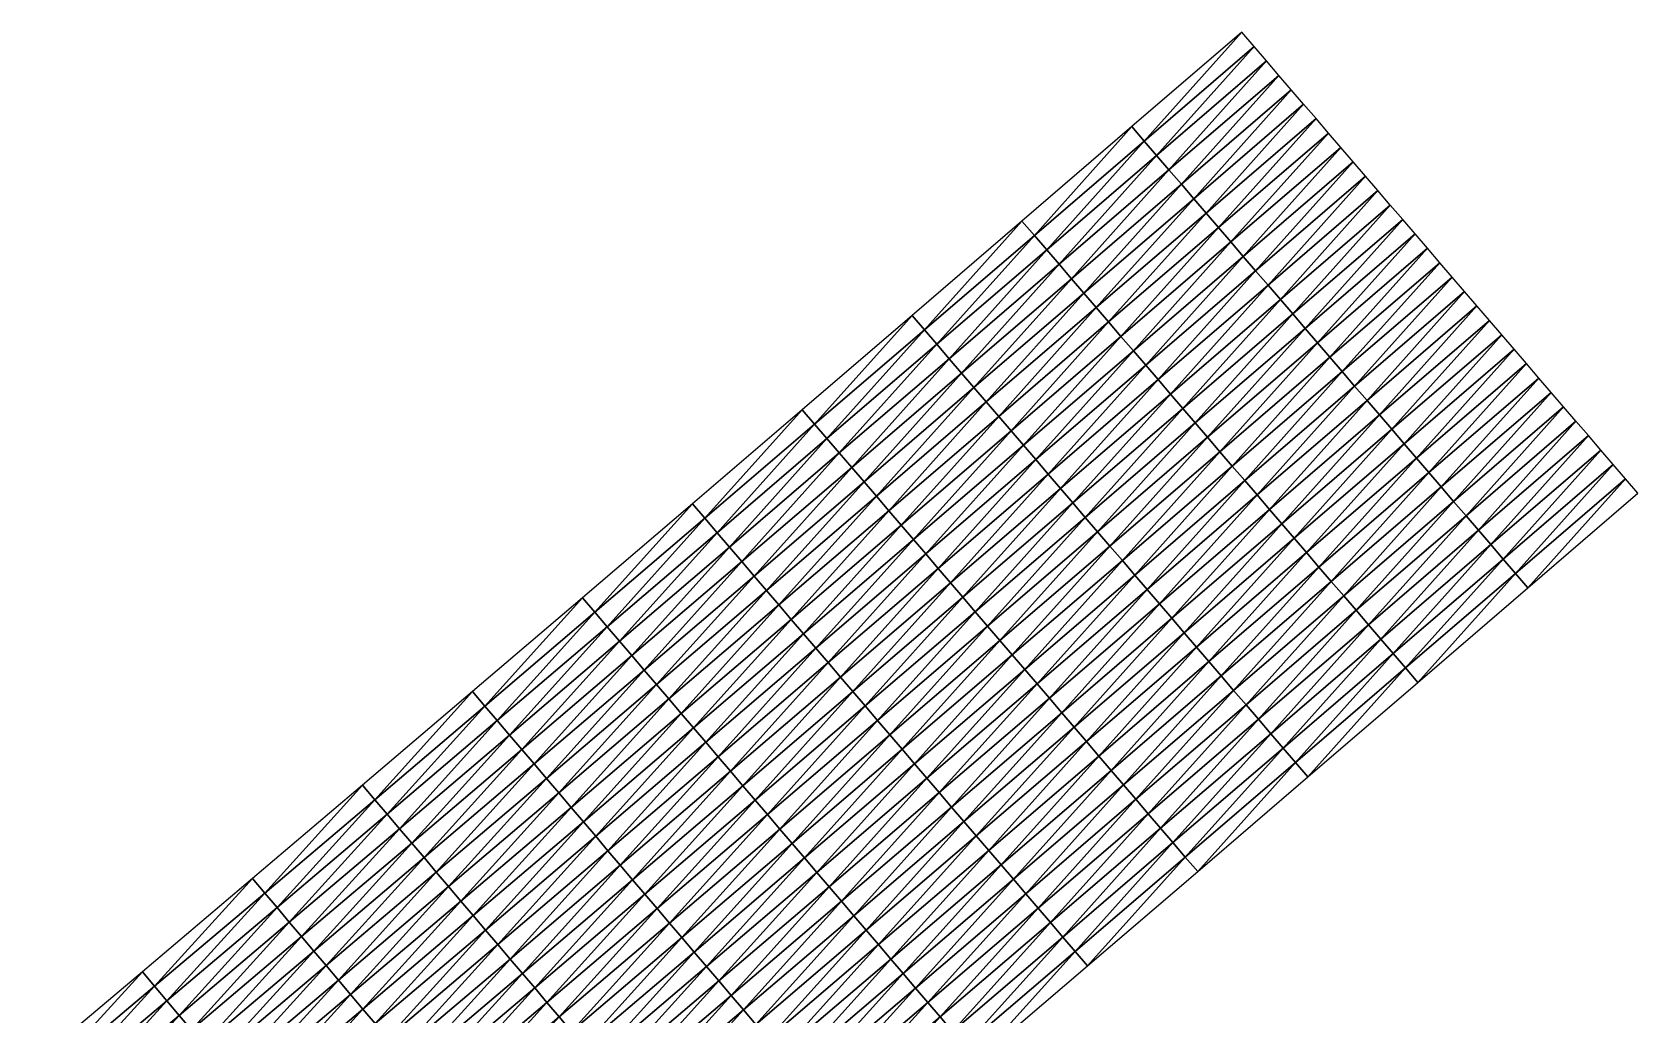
# Model space of a CAD drawing. Header units: metres. Extents: x 479979 to 482619, y 6959976 to 6961524.
# Drawn here: x 482449.8 to 482618.9, y 6961420.8 to 6961524.3 of the extents above; entities that cross this region are included whole.
import ezdxf

# ---------------------------------------------------------------- set-up
doc = ezdxf.new("R2010")
doc.units = ezdxf.units.M

msp = doc.modelspace()

# ---------------------------------------------------------------- meshes
at = {"layer": 'WORKING_PLATFORM_TOP'}
mesh = msp.add_polyface(dxfattribs=at)
corners = [(482560.735, 6961473.201, 10.013), (482572.315, 6961483.141, 10.023), (482571.012, 6961484.658, 9.983), (482559.433, 6961474.719, 9.973), (482569.709, 6961486.175, 9.943), (482558.131, 6961476.237, 9.933), (482568.406, 6961487.693, 9.903), (482556.828, 6961477.754, 9.893), (482567.103, 6961489.21, 9.863), (482555.526, 6961479.272, 9.853), (482565.8, 6961490.727, 9.823), (482554.224, 6961480.79, 9.813), (482564.497, 6961492.244, 9.639), (482576.224, 6961478.589, 10.063), (482586.499, 6961490.052, 10.089), (482574.921, 6961480.106, 10.076), (482585.196, 6961491.569, 10.073), (482573.618, 6961481.623, 10.063), (482583.893, 6961493.086, 10.033), (482582.589, 6961494.603, 9.993), (482581.286, 6961496.12, 9.953), (482579.982, 6961497.637, 9.913), (482578.679, 6961499.154, 9.873), (482577.376, 6961500.67, 9.833), (482576.072, 6961502.187, 9.652), (482574.769, 6961503.704, 9.659), (482563.194, 6961493.762, 9.646), (482573.465, 6961505.221, 9.667), (482561.891, 6961495.279, 9.654), (482572.162, 6961506.738, 9.675), (482560.588, 6961496.796, 9.662), (482570.859, 6961508.255, 9.683), (482559.285, 6961498.314, 9.67), (482569.555, 6961509.772, 9.691), (482557.982, 6961499.831, 9.678), (482568.252, 6961511.289, 9.699), (482556.679, 6961501.348, 9.685), (482566.948, 6961512.806, 9.706), (482555.376, 6961502.866, 9.693), (482565.645, 6961514.323, 9.714), (482586.344, 6961513.652, 9.67), (482585.041, 6961515.168, 9.678), (482583.737, 6961516.685, 9.686), (482582.434, 6961518.202, 9.694), (482581.13, 6961519.719, 9.702), (482579.827, 6961521.236, 9.709), (482578.523, 6961522.753, 9.717), (482577.22, 6961524.269, 9.725)]
mesh.append_faces([[corners[k] for k in face] for face in [(0, 1, 2), (3, 2, 4), (3, 4, 5), (5, 4, 6), (5, 6, 7), (7, 6, 8), (9, 8, 10), (11, 10, 12), (13, 14, 15), (15, 16, 17), (17, 18, 1), (1, 18, 19), (1, 19, 2), (2, 19, 20), (2, 20, 4), (4, 20, 21), (4, 21, 6), (6, 21, 22), (6, 22, 8), (8, 22, 23), (8, 23, 10), (10, 23, 24), (10, 24, 12), (12, 24, 25), (12, 25, 26), (26, 25, 27), (26, 27, 28), (28, 27, 29), (28, 29, 30), (30, 29, 31), (30, 31, 32), (32, 31, 33), (32, 33, 34), (34, 33, 35), (34, 35, 36), (36, 35, 37), (38, 37, 39), (24, 40, 25), (25, 41, 27), (27, 42, 29), (29, 42, 43), (29, 43, 31), (31, 43, 44), (31, 44, 33), (33, 44, 45), (33, 45, 35), (35, 45, 46), (35, 46, 37), (37, 46, 47), (37, 47, 39)]])
mesh = msp.add_polyface(dxfattribs=at)
corners = [(482581.436, 6961472.519, 9.903), (482593.016, 6961482.467, 9.913), (482591.713, 6961483.984, 9.953), (482580.133, 6961474.037, 9.943), (482590.409, 6961485.501, 9.993), (482578.83, 6961475.554, 9.983), (482589.106, 6961487.018, 10.033), (482577.527, 6961477.071, 10.023), (482587.803, 6961488.535, 10.073), (482576.224, 6961478.589, 10.063), (482586.499, 6961490.052, 10.089), (482574.921, 6961480.106, 10.076), (482585.196, 6961491.569, 10.073), (482573.618, 6961481.623, 10.063), (482583.893, 6961493.086, 10.033), (482602.14, 6961471.848, 9.494), (482613.719, 6961481.798, 9.503), (482612.415, 6961483.315, 9.511), (482600.837, 6961473.365, 9.502), (482611.111, 6961484.832, 9.519), (482599.533, 6961474.882, 9.51), (482609.808, 6961486.348, 9.527), (482598.23, 6961476.399, 9.518), (482608.504, 6961487.865, 9.535), (482596.926, 6961477.916, 9.526), (482607.201, 6961489.382, 9.842), (482595.623, 6961479.433, 9.833), (482605.897, 6961490.899, 9.882), (482594.32, 6961480.95, 9.873), (482604.594, 6961492.416, 9.922), (482603.29, 6961493.933, 9.962), (482601.987, 6961495.449, 10.002), (482600.683, 6961496.966, 10.042), (482599.38, 6961498.483, 10.082), (482598.076, 6961500, 10.099), (482596.773, 6961501.517, 10.082), (482595.469, 6961503.034, 10.042), (482594.166, 6961504.551, 10.002), (482582.589, 6961494.603, 9.993), (482592.862, 6961506.067, 9.962), (482581.286, 6961496.12, 9.953), (482591.559, 6961507.584, 9.922), (482579.982, 6961497.637, 9.913), (482590.255, 6961509.101, 9.882), (482578.679, 6961499.154, 9.873), (482588.952, 6961510.618, 9.842), (482577.376, 6961500.67, 9.833), (482587.648, 6961512.135, 9.662), (482576.072, 6961502.187, 9.652), (482586.344, 6961513.652, 9.67), (482574.769, 6961503.704, 9.659), (482585.041, 6961515.168, 9.678), (482573.465, 6961505.221, 9.667), (482583.737, 6961516.685, 9.686)]
mesh.append_faces([[corners[k] for k in face] for face in [(0, 1, 2), (3, 2, 4), (5, 4, 6), (5, 6, 7), (7, 6, 8), (7, 8, 9), (9, 8, 10), (11, 10, 12), (13, 12, 14), (15, 16, 17), (18, 17, 19), (20, 19, 21), (20, 21, 22), (22, 21, 23), (22, 23, 24), (24, 23, 25), (24, 25, 26), (26, 25, 27), (26, 27, 28), (28, 27, 29), (28, 29, 1), (1, 29, 30), (1, 30, 2), (2, 30, 31), (2, 31, 4), (4, 31, 32), (4, 32, 6), (6, 32, 33), (6, 33, 8), (8, 33, 34), (8, 34, 10), (10, 34, 35), (10, 35, 12), (12, 35, 36), (12, 36, 14), (14, 36, 37), (14, 37, 38), (38, 37, 39), (38, 39, 40), (40, 39, 41), (40, 41, 42), (42, 41, 43), (42, 43, 44), (44, 43, 45), (44, 45, 46), (46, 45, 47), (46, 47, 48), (48, 47, 49), (50, 49, 51), (52, 51, 53)]])
mesh = msp.add_polyface(dxfattribs=at)
corners = [(482531.063, 6961460.945, 9.792), (482542.645, 6961470.862, 9.803), (482541.344, 6961472.381, 9.605), (482529.763, 6961462.465, 9.585), (482540.043, 6961473.9, 9.613), (482550.453, 6961461.75, 10.043), (482562.038, 6961471.683, 10.053), (482560.735, 6961473.201, 10.013), (482549.152, 6961463.269, 10.003), (482559.433, 6961474.719, 9.973), (482547.851, 6961464.787, 9.963), (482558.131, 6961476.237, 9.933), (482546.549, 6961466.306, 9.923), (482556.828, 6961477.754, 9.893), (482545.248, 6961467.825, 9.883), (482555.526, 6961479.272, 9.853), (482543.947, 6961469.344, 9.843), (482554.224, 6961480.79, 9.813), (482552.922, 6961482.308, 9.623), (482551.619, 6961483.826, 9.631), (482550.317, 6961485.344, 9.639), (482538.741, 6961475.418, 9.621), (482549.015, 6961486.862, 9.646), (482537.44, 6961476.937, 9.628), (482547.712, 6961488.38, 9.654), (482536.138, 6961478.456, 9.636), (482546.41, 6961489.898, 9.662), (482534.837, 6961479.975, 9.644), (482545.108, 6961491.416, 9.67), (482533.536, 6961481.493, 9.651), (482543.805, 6961492.933, 9.677), (482532.234, 6961483.012, 9.659), (482542.503, 6961494.451, 9.685), (482567.103, 6961489.21, 9.863), (482565.8, 6961490.727, 9.823), (482564.497, 6961492.244, 9.639), (482563.194, 6961493.762, 9.646), (482561.891, 6961495.279, 9.654), (482560.588, 6961496.796, 9.662), (482559.285, 6961498.314, 9.67), (482557.982, 6961499.831, 9.678), (482556.679, 6961501.348, 9.685), (482555.376, 6961502.866, 9.693), (482554.073, 6961504.383, 9.701), (482566.948, 6961512.806, 9.706), (482565.645, 6961514.323, 9.714)]
mesh.append_faces([[corners[k] for k in face] for face in [(0, 1, 2), (3, 2, 4), (5, 6, 7), (8, 7, 9), (10, 9, 11), (10, 11, 12), (12, 11, 13), (12, 13, 14), (14, 13, 15), (14, 15, 16), (16, 15, 17), (16, 17, 1), (1, 17, 18), (1, 18, 2), (2, 18, 19), (2, 19, 4), (4, 19, 20), (4, 20, 21), (21, 20, 22), (21, 22, 23), (23, 22, 24), (23, 24, 25), (25, 24, 26), (25, 26, 27), (27, 26, 28), (27, 28, 29), (29, 28, 30), (29, 30, 31), (31, 30, 32), (13, 33, 15), (15, 34, 17), (17, 35, 18), (18, 35, 36), (18, 36, 19), (19, 36, 37), (19, 37, 20), (20, 37, 38), (20, 38, 22), (22, 38, 39), (22, 39, 24), (24, 39, 40), (24, 40, 26), (26, 40, 41), (26, 41, 28), (28, 41, 42), (28, 42, 30), (30, 42, 43), (30, 43, 32), (41, 44, 42), (42, 45, 43)]])
mesh = msp.add_polyface(dxfattribs=at)
corners = [(482515.663, 6961432.02, 9.985), (482527.267, 6961441.916, 10.009), (482525.969, 6961443.437, 9.981), (482514.366, 6961433.543, 9.969), (482524.67, 6961444.958, 9.941), (482513.069, 6961435.065, 9.929), (482523.372, 6961446.479, 9.901), (482511.773, 6961436.588, 9.889), (482522.073, 6961448, 9.861), (482532.462, 6961435.832, 9.941), (482542.764, 6961447.268, 9.992), (482531.163, 6961437.353, 9.981), (482541.464, 6961448.787, 10.016), (482529.865, 6961438.874, 9.994), (482540.164, 6961450.307, 10.024), (482528.566, 6961440.395, 10.002), (482538.864, 6961451.827, 10.032), (482537.564, 6961453.347, 9.992), (482536.263, 6961454.866, 9.952), (482534.963, 6961456.386, 9.912), (482533.663, 6961457.906, 9.872), (482532.363, 6961459.426, 9.832), (482520.774, 6961449.521, 9.821), (482531.063, 6961460.945, 9.792), (482519.476, 6961451.042, 9.781), (482529.763, 6961462.465, 9.585), (482518.177, 6961452.563, 9.562), (482528.463, 6961463.985, 9.593), (482516.878, 6961454.084, 9.57), (482527.163, 6961465.505, 9.6), (482515.58, 6961455.605, 9.577), (482525.862, 6961467.025, 9.608), (482514.281, 6961457.127, 9.585), (482524.562, 6961468.544, 9.615), (482512.983, 6961458.648, 9.593), (482523.262, 6961470.064, 9.623), (482511.684, 6961460.169, 9.6), (482521.962, 6961471.584, 9.631), (482542.645, 6961470.862, 9.803), (482541.344, 6961472.381, 9.605), (482540.043, 6961473.9, 9.613), (482538.741, 6961475.418, 9.621), (482537.44, 6961476.937, 9.628), (482536.138, 6961478.456, 9.636), (482534.837, 6961479.975, 9.644), (482533.536, 6961481.493, 9.651), (482532.234, 6961483.012, 9.659), (482520.662, 6961473.104, 9.638), (482530.933, 6961484.531, 9.667), (482519.362, 6961474.623, 9.646), (482542.503, 6961494.451, 9.685)]
mesh.append_faces([[corners[k] for k in face] for face in [(0, 1, 2), (3, 2, 4), (5, 4, 6), (7, 6, 8), (9, 10, 11), (11, 12, 13), (13, 14, 15), (15, 14, 16), (15, 16, 1), (1, 16, 17), (1, 17, 2), (2, 17, 18), (2, 18, 4), (4, 18, 19), (4, 19, 6), (6, 19, 20), (6, 20, 8), (8, 20, 21), (8, 21, 22), (22, 21, 23), (22, 23, 24), (24, 23, 25), (24, 25, 26), (26, 25, 27), (26, 27, 28), (28, 27, 29), (28, 29, 30), (30, 29, 31), (30, 31, 32), (32, 31, 33), (34, 33, 35), (36, 35, 37), (21, 38, 23), (23, 39, 25), (25, 40, 27), (27, 40, 41), (27, 41, 29), (29, 41, 42), (29, 42, 31), (31, 42, 43), (31, 43, 33), (33, 43, 44), (33, 44, 35), (35, 44, 45), (35, 45, 37), (37, 45, 46), (37, 46, 47), (47, 46, 48), (47, 48, 49), (46, 50, 48)]])
mesh = msp.add_polyface(dxfattribs=at)
corners = [(482555.765, 6961432.07, 9.433), (482567.371, 6961442.007, 9.452), (482566.07, 6961443.525, 9.459), (482554.465, 6961433.59, 9.44), (482564.768, 6961445.044, 9.467), (482572.576, 6961435.932, 9.421), (482582.874, 6961447.397, 9.445), (482571.275, 6961437.451, 9.429), (482581.572, 6961448.914, 9.453), (482569.974, 6961438.969, 9.436), (482580.27, 6961450.432, 9.461), (482568.672, 6961440.488, 9.444), (482578.968, 6961451.95, 9.468), (482577.665, 6961453.468, 9.476), (482576.363, 6961454.986, 9.484), (482575.061, 6961456.504, 9.492), (482563.467, 6961446.563, 9.475), (482573.758, 6961458.022, 9.499), (482562.165, 6961448.082, 9.482), (482572.456, 6961459.54, 9.813), (482560.864, 6961449.6, 9.803), (482571.154, 6961461.058, 9.853), (482559.563, 6961451.119, 9.843), (482569.851, 6961462.576, 9.893), (482558.261, 6961452.638, 9.883), (482568.549, 6961464.093, 9.933), (482556.96, 6961454.156, 9.923), (482567.247, 6961465.611, 9.973), (482555.659, 6961455.675, 9.963), (482565.945, 6961467.129, 10.013), (482554.357, 6961457.194, 10.003), (482564.642, 6961468.647, 10.053), (482586.648, 6961466.45, 9.506), (482585.345, 6961467.967, 9.514), (482584.042, 6961469.485, 9.823), (482582.739, 6961471.002, 9.863), (482581.436, 6961472.519, 9.903), (482580.133, 6961474.037, 9.943), (482578.83, 6961475.554, 9.983), (482577.527, 6961477.071, 10.023), (482576.224, 6961478.589, 10.063), (482574.921, 6961480.106, 10.076), (482563.34, 6961470.165, 10.061), (482573.618, 6961481.623, 10.063), (482562.038, 6961471.683, 10.053), (482572.315, 6961483.141, 10.023), (482560.735, 6961473.201, 10.013), (482571.012, 6961484.658, 9.983), (482559.433, 6961474.719, 9.973)]
mesh.append_faces([[corners[k] for k in face] for face in [(0, 1, 2), (3, 2, 4), (5, 6, 7), (7, 6, 8), (7, 8, 9), (9, 8, 10), (9, 10, 11), (11, 10, 12), (11, 12, 1), (1, 12, 13), (1, 13, 2), (2, 13, 14), (2, 14, 4), (4, 14, 15), (4, 15, 16), (16, 15, 17), (16, 17, 18), (18, 17, 19), (18, 19, 20), (20, 19, 21), (20, 21, 22), (22, 21, 23), (22, 23, 24), (24, 23, 25), (24, 25, 26), (26, 25, 27), (28, 27, 29), (30, 29, 31), (14, 32, 15), (15, 33, 17), (17, 34, 19), (19, 34, 35), (19, 35, 21), (21, 35, 36), (21, 36, 23), (23, 36, 37), (23, 37, 25), (25, 37, 38), (25, 38, 27), (27, 38, 39), (27, 39, 29), (29, 39, 40), (29, 40, 31), (31, 40, 41), (31, 41, 42), (42, 41, 43), (42, 43, 44), (44, 43, 45), (44, 45, 46), (46, 47, 48)]])
mesh = msp.add_polyface(dxfattribs=at)
corners = [(482572.576, 6961435.932, 9.421), (482584.177, 6961445.879, 9.437), (482582.874, 6961447.397, 9.445), (482595.769, 6961455.829, 9.451), (482594.466, 6961457.346, 9.459), (482593.163, 6961458.864, 9.467), (482581.572, 6961448.914, 9.453), (482591.86, 6961460.381, 9.475), (482580.27, 6961450.432, 9.461), (482590.557, 6961461.898, 9.482), (482578.968, 6961451.95, 9.468), (482589.254, 6961463.416, 9.49), (482577.665, 6961453.468, 9.476), (482587.951, 6961464.933, 9.498), (482576.363, 6961454.986, 9.484), (482586.648, 6961466.45, 9.506), (482575.061, 6961456.504, 9.492), (482585.345, 6961467.967, 9.514), (482573.758, 6961458.022, 9.499), (482584.042, 6961469.485, 9.823), (482607.354, 6961465.78, 9.463), (482606.05, 6961467.297, 9.471), (482604.747, 6961468.814, 9.478), (482603.443, 6961470.331, 9.486), (482602.14, 6961471.848, 9.494), (482600.837, 6961473.365, 9.502), (482599.533, 6961474.882, 9.51), (482598.23, 6961476.399, 9.518), (482596.926, 6961477.916, 9.526), (482595.623, 6961479.433, 9.833), (482594.32, 6961480.95, 9.873), (482582.739, 6961471.002, 9.863), (482593.016, 6961482.467, 9.913), (482581.436, 6961472.519, 9.903), (482591.713, 6961483.984, 9.953), (482580.133, 6961474.037, 9.943), (482590.409, 6961485.501, 9.993), (482578.83, 6961475.554, 9.983), (482618.933, 6961475.731, 9.472), (482617.629, 6961477.247, 9.48), (482616.326, 6961478.764, 9.488), (482615.022, 6961480.281, 9.496), (482613.719, 6961481.798, 9.503), (482612.415, 6961483.315, 9.511), (482611.111, 6961484.832, 9.519)]
mesh.append_faces([[corners[k] for k in face] for face in [(0, 1, 2), (1, 3, 4), (1, 4, 2), (2, 4, 5), (2, 5, 6), (6, 5, 7), (6, 7, 8), (8, 7, 9), (8, 9, 10), (10, 9, 11), (10, 11, 12), (12, 11, 13), (12, 13, 14), (14, 13, 15), (16, 15, 17), (18, 17, 19), (3, 20, 21), (3, 21, 4), (4, 21, 22), (4, 22, 5), (5, 22, 23), (5, 23, 7), (7, 23, 24), (7, 24, 9), (9, 24, 25), (9, 25, 11), (11, 25, 26), (11, 26, 13), (13, 26, 27), (13, 27, 15), (15, 27, 28), (15, 28, 17), (17, 28, 29), (17, 29, 19), (19, 29, 30), (19, 30, 31), (31, 30, 32), (31, 32, 33), (33, 34, 35), (35, 36, 37), (20, 38, 39), (20, 39, 21), (21, 39, 40), (21, 40, 22), (22, 40, 41), (22, 41, 23), (23, 41, 42), (23, 42, 24), (24, 43, 25), (25, 44, 26)]])
mesh = msp.add_polyface(dxfattribs=at)
corners = [(482475.622, 6961432.122, 9.525), (482487.217, 6961441.956, 9.555), (482485.922, 6961443.481, 9.562), (482474.33, 6961433.648, 9.532), (482484.627, 6961445.005, 9.57), (482473.037, 6961435.175, 9.539), (482496.28, 6961431.287, 9.757), (482507.882, 6961441.155, 9.769), (482506.585, 6961442.678, 9.537), (482494.986, 6961432.811, 9.51), (482505.288, 6961444.2, 9.545), (482493.691, 6961434.335, 9.517), (482503.991, 6961445.723, 9.552), (482492.396, 6961435.859, 9.525), (482502.695, 6961447.245, 9.56), (482491.101, 6961437.384, 9.532), (482501.398, 6961448.768, 9.567), (482489.806, 6961438.908, 9.54), (482500.101, 6961450.291, 9.575), (482488.512, 6961440.432, 9.547), (482498.804, 6961451.813, 9.582), (482497.507, 6961453.336, 9.59), (482496.21, 6961454.858, 9.597), (482513.069, 6961435.065, 9.929), (482523.372, 6961446.479, 9.901), (482511.773, 6961436.588, 9.889), (482522.073, 6961448, 9.861), (482510.476, 6961438.11, 9.849), (482520.774, 6961449.521, 9.821), (482509.179, 6961439.633, 9.809), (482519.476, 6961451.042, 9.781), (482518.177, 6961452.563, 9.562), (482516.878, 6961454.084, 9.57), (482515.58, 6961455.605, 9.577), (482514.281, 6961457.127, 9.585), (482512.983, 6961458.648, 9.593), (482511.684, 6961460.169, 9.6), (482510.385, 6961461.69, 9.608), (482509.087, 6961463.211, 9.615), (482507.788, 6961464.732, 9.623), (482524.562, 6961468.544, 9.615), (482523.262, 6961470.064, 9.623), (482521.962, 6961471.584, 9.631), (482520.662, 6961473.104, 9.638), (482519.362, 6961474.623, 9.646)]
mesh.append_faces([[corners[k] for k in face] for face in [(0, 1, 2), (3, 2, 4), (3, 4, 5), (6, 7, 8), (9, 8, 10), (11, 10, 12), (11, 12, 13), (13, 12, 14), (13, 14, 15), (15, 14, 16), (15, 16, 17), (17, 16, 18), (17, 18, 19), (19, 18, 20), (19, 20, 1), (1, 20, 21), (1, 21, 2), (2, 21, 22), (2, 22, 4), (23, 24, 25), (25, 26, 27), (27, 26, 28), (27, 28, 29), (29, 28, 30), (29, 30, 7), (7, 30, 31), (7, 31, 8), (8, 31, 32), (8, 32, 10), (10, 32, 33), (10, 33, 12), (12, 33, 34), (12, 34, 14), (14, 34, 35), (14, 35, 16), (16, 35, 36), (16, 36, 18), (18, 36, 37), (18, 37, 20), (20, 37, 38), (20, 38, 21), (21, 38, 39), (21, 39, 22), (34, 40, 35), (35, 41, 36), (36, 42, 37), (37, 42, 43), (37, 43, 38), (38, 43, 44), (38, 44, 39)]])
mesh = msp.add_polyface(dxfattribs=at)
corners = [(482536.358, 6961431.269, 9.821), (482547.965, 6961441.189, 9.832), (482546.664, 6961442.708, 9.872), (482535.059, 6961432.79, 9.861), (482545.364, 6961444.228, 9.912), (482533.761, 6961434.311, 9.901), (482544.064, 6961445.748, 9.952), (482532.462, 6961435.832, 9.941), (482542.764, 6961447.268, 9.992), (482531.163, 6961437.353, 9.981), (482541.464, 6961448.787, 10.016), (482529.865, 6961438.874, 9.994), (482540.164, 6961450.307, 10.024), (482554.465, 6961433.59, 9.44), (482564.768, 6961445.044, 9.467), (482553.165, 6961435.11, 9.448), (482563.467, 6961446.563, 9.475), (482551.865, 6961436.629, 9.455), (482562.165, 6961448.082, 9.482), (482550.565, 6961438.149, 9.463), (482560.864, 6961449.6, 9.803), (482549.265, 6961439.669, 9.792), (482559.563, 6961451.119, 9.843), (482558.261, 6961452.638, 9.883), (482556.96, 6961454.156, 9.923), (482555.659, 6961455.675, 9.963), (482554.357, 6961457.194, 10.003), (482553.056, 6961458.713, 10.036), (482551.755, 6961460.231, 10.044), (482550.453, 6961461.75, 10.043), (482538.864, 6961451.827, 10.032), (482549.152, 6961463.269, 10.003), (482537.564, 6961453.347, 9.992), (482547.851, 6961464.787, 9.963), (482536.263, 6961454.866, 9.952), (482546.549, 6961466.306, 9.923), (482534.963, 6961456.386, 9.912), (482545.248, 6961467.825, 9.883), (482533.663, 6961457.906, 9.872), (482543.947, 6961469.344, 9.843), (482532.363, 6961459.426, 9.832), (482542.645, 6961470.862, 9.803), (482567.247, 6961465.611, 9.973), (482565.945, 6961467.129, 10.013), (482564.642, 6961468.647, 10.053), (482563.34, 6961470.165, 10.061), (482562.038, 6961471.683, 10.053), (482560.735, 6961473.201, 10.013), (482559.433, 6961474.719, 9.973)]
mesh.append_faces([[corners[k] for k in face] for face in [(0, 1, 2), (3, 2, 4), (5, 4, 6), (5, 6, 7), (7, 6, 8), (9, 8, 10), (11, 10, 12), (13, 14, 15), (15, 14, 16), (15, 16, 17), (17, 16, 18), (17, 18, 19), (19, 18, 20), (19, 20, 21), (21, 20, 22), (21, 22, 1), (1, 22, 23), (1, 23, 2), (2, 23, 24), (2, 24, 4), (4, 24, 25), (4, 25, 6), (6, 25, 26), (6, 26, 8), (8, 26, 27), (8, 27, 10), (10, 27, 28), (10, 28, 12), (12, 28, 29), (12, 29, 30), (30, 29, 31), (30, 31, 32), (32, 31, 33), (32, 33, 34), (34, 33, 35), (34, 35, 36), (36, 35, 37), (36, 37, 38), (38, 37, 39), (38, 39, 40), (40, 39, 41), (24, 42, 25), (25, 43, 26), (26, 44, 27), (27, 44, 45), (27, 45, 28), (28, 45, 46), (28, 46, 29), (29, 47, 31), (31, 48, 33)]])
mesh = msp.add_polyface(dxfattribs=at)
corners = [(482458.841, 6961404.875, 9.422), (482470.469, 6961414.67, 9.456), (482469.179, 6961416.199, 9.463), (482457.554, 6961406.406, 9.429), (482467.889, 6961417.727, 9.47), (482456.267, 6961407.937, 9.436), (482466.599, 6961419.255, 9.478), (482454.98, 6961409.468, 9.443), (482465.309, 6961420.784, 9.485), (482453.693, 6961410.999, 9.451), (482464.019, 6961422.312, 9.492), (482452.406, 6961412.529, 9.458), (482462.729, 6961423.841, 9.5), (482451.119, 6961414.06, 9.465), (482461.439, 6961425.369, 9.507), (482449.832, 6961415.591, 9.473), (482478.208, 6961405.5, 9.891), (482489.84, 6961415.334, 9.904), (482488.547, 6961416.86, 9.864), (482476.918, 6961407.028, 9.851), (482487.255, 6961418.386, 9.824), (482475.628, 6961408.557, 9.811), (482485.962, 6961419.912, 9.784), (482474.339, 6961410.085, 9.771), (482484.67, 6961421.438, 9.744), (482473.049, 6961411.613, 9.731), (482483.377, 6961422.965, 9.48), (482471.759, 6961413.142, 9.448), (482482.085, 6961424.491, 9.488), (482480.792, 6961426.017, 9.495), (482479.5, 6961427.543, 9.502), (482478.207, 6961429.07, 9.51), (482476.915, 6961430.596, 9.517), (482475.622, 6961432.122, 9.525), (482474.33, 6961433.648, 9.532), (482473.037, 6961435.175, 9.539), (482496.28, 6961431.287, 9.757), (482494.986, 6961432.811, 9.51), (482493.691, 6961434.335, 9.517), (482492.396, 6961435.859, 9.525), (482491.101, 6961437.384, 9.532), (482489.806, 6961438.908, 9.54), (482488.512, 6961440.432, 9.547), (482487.217, 6961441.956, 9.555), (482485.922, 6961443.481, 9.562)]
mesh.append_faces([[corners[k] for k in face] for face in [(0, 1, 2), (3, 2, 4), (5, 4, 6), (5, 6, 7), (7, 6, 8), (7, 8, 9), (9, 8, 10), (9, 10, 11), (11, 10, 12), (11, 12, 13), (13, 12, 14), (13, 14, 15), (16, 17, 18), (19, 18, 20), (21, 20, 22), (21, 22, 23), (23, 22, 24), (23, 24, 25), (25, 24, 26), (25, 26, 27), (27, 26, 28), (27, 28, 1), (1, 28, 29), (1, 29, 2), (2, 29, 30), (2, 30, 4), (4, 30, 31), (4, 31, 6), (6, 31, 32), (6, 32, 8), (8, 32, 33), (8, 33, 10), (10, 33, 34), (10, 34, 12), (12, 34, 35), (12, 35, 14), (22, 36, 24), (24, 37, 26), (26, 38, 28), (28, 38, 39), (28, 39, 29), (29, 39, 40), (29, 40, 30), (30, 40, 41), (30, 41, 31), (31, 41, 42), (31, 42, 32), (32, 42, 43), (32, 43, 33), (33, 44, 34)]])
mesh = msp.add_polyface(dxfattribs=at)
corners = [(482502.765, 6961400.071, 9.744), (482514.408, 6961409.947, 9.757), (482513.113, 6961411.471, 9.797), (482501.472, 6961401.597, 9.784), (482511.818, 6961412.995, 9.837), (482500.18, 6961403.124, 9.824), (482510.524, 6961414.519, 9.877), (482498.887, 6961404.65, 9.864), (482509.229, 6961416.044, 9.917), (482497.595, 6961406.176, 9.899), (482507.934, 6961417.568, 9.935), (482496.302, 6961407.702, 9.906), (482506.639, 6961419.092, 9.943), (482495.01, 6961409.229, 9.914), (482505.344, 6961420.617, 9.95), (482493.717, 6961410.755, 9.921), (482504.049, 6961422.141, 9.958), (482492.425, 6961412.281, 9.928), (482502.755, 6961423.665, 9.957), (482491.132, 6961413.807, 9.936), (482501.46, 6961425.189, 9.917), (482489.84, 6961415.334, 9.904), (482500.165, 6961426.714, 9.877), (482488.547, 6961416.86, 9.864), (482498.87, 6961428.238, 9.837), (482487.255, 6961418.386, 9.824), (482497.575, 6961429.762, 9.797), (482485.962, 6961419.912, 9.784), (482496.28, 6961431.287, 9.757), (482484.67, 6961421.438, 9.744), (482494.986, 6961432.811, 9.51), (482483.377, 6961422.965, 9.48), (482493.691, 6961434.335, 9.517), (482522.147, 6961424.407, 9.889), (482520.851, 6961425.93, 9.929), (482519.554, 6961427.452, 9.962), (482518.257, 6961428.975, 9.97), (482516.96, 6961430.497, 9.977), (482515.663, 6961432.02, 9.985), (482514.366, 6961433.543, 9.969), (482513.069, 6961435.065, 9.929), (482511.773, 6961436.588, 9.889), (482510.476, 6961438.11, 9.849), (482509.179, 6961439.633, 9.809), (482507.882, 6961441.155, 9.769), (482506.585, 6961442.678, 9.537), (482505.288, 6961444.2, 9.545)]
mesh.append_faces([[corners[k] for k in face] for face in [(0, 1, 2), (3, 2, 4), (5, 4, 6), (5, 6, 7), (7, 6, 8), (7, 8, 9), (9, 8, 10), (9, 10, 11), (11, 10, 12), (11, 12, 13), (13, 12, 14), (13, 14, 15), (15, 14, 16), (15, 16, 17), (17, 16, 18), (17, 18, 19), (19, 18, 20), (19, 20, 21), (21, 20, 22), (21, 22, 23), (23, 22, 24), (23, 24, 25), (25, 24, 26), (25, 26, 27), (27, 26, 28), (29, 28, 30), (31, 30, 32), (4, 33, 6), (6, 34, 8), (8, 35, 10), (10, 35, 36), (10, 36, 12), (12, 36, 37), (12, 37, 14), (14, 37, 38), (14, 38, 16), (16, 38, 39), (16, 39, 18), (18, 39, 40), (18, 40, 20), (20, 40, 41), (20, 41, 22), (22, 41, 42), (22, 42, 24), (24, 42, 43), (24, 43, 26), (26, 43, 44), (26, 44, 28), (28, 45, 30), (30, 46, 32)]])
mesh = msp.add_polyface(dxfattribs=at)
corners = [(482514.398, 6961386.335, 9.302), (482526.061, 6961396.228, 9.331), (482524.767, 6961397.752, 9.338), (482513.105, 6961387.861, 9.31), (482523.472, 6961399.277, 9.346), (482511.813, 6961389.387, 9.317), (482522.177, 6961400.801, 9.353), (482510.52, 6961390.914, 9.325), (482520.882, 6961402.325, 9.361), (482509.228, 6961392.44, 9.332), (482519.587, 6961403.849, 9.368), (482507.935, 6961393.966, 9.34), (482518.292, 6961405.374, 9.376), (482536.413, 6961407.659, 9.364), (482535.116, 6961409.182, 9.372), (482533.819, 6961410.704, 9.38), (482532.522, 6961412.227, 9.387), (482531.225, 6961413.749, 9.395), (482529.929, 6961415.272, 9.402), (482528.632, 6961416.794, 9.41), (482516.998, 6961406.898, 9.383), (482527.335, 6961418.317, 9.417), (482515.703, 6961408.422, 9.391), (482526.038, 6961419.84, 9.769), (482514.408, 6961409.947, 9.757), (482524.741, 6961421.362, 9.809), (482513.113, 6961411.471, 9.797), (482523.444, 6961422.885, 9.849), (482511.818, 6961412.995, 9.837), (482522.147, 6961424.407, 9.889), (482510.524, 6961414.519, 9.877), (482520.851, 6961425.93, 9.929), (482509.229, 6961416.044, 9.917), (482519.554, 6961427.452, 9.962), (482538.955, 6961428.227, 9.441), (482537.656, 6961429.748, 9.781), (482536.358, 6961431.269, 9.821), (482535.059, 6961432.79, 9.861), (482533.761, 6961434.311, 9.901), (482532.462, 6961435.832, 9.941), (482531.163, 6961437.353, 9.981), (482529.865, 6961438.874, 9.994), (482518.257, 6961428.975, 9.97), (482528.566, 6961440.395, 10.002), (482516.96, 6961430.497, 9.977), (482527.267, 6961441.916, 10.009), (482515.663, 6961432.02, 9.985), (482525.969, 6961443.437, 9.981), (482514.366, 6961433.543, 9.969), (482524.67, 6961444.958, 9.941), (482513.069, 6961435.065, 9.929)]
mesh.append_faces([[corners[k] for k in face] for face in [(0, 1, 2), (0, 2, 3), (3, 2, 4), (3, 4, 5), (5, 4, 6), (7, 6, 8), (9, 8, 10), (11, 10, 12), (1, 13, 2), (2, 14, 4), (4, 14, 15), (4, 15, 6), (6, 15, 16), (6, 16, 8), (8, 16, 17), (8, 17, 10), (10, 17, 18), (10, 18, 12), (12, 18, 19), (12, 19, 20), (20, 19, 21), (20, 21, 22), (22, 21, 23), (22, 23, 24), (24, 23, 25), (24, 25, 26), (26, 25, 27), (26, 27, 28), (28, 27, 29), (30, 29, 31), (32, 31, 33), (19, 34, 21), (21, 35, 23), (23, 36, 25), (25, 36, 37), (25, 37, 27), (27, 37, 38), (27, 38, 29), (29, 38, 39), (29, 39, 31), (31, 39, 40), (31, 40, 33), (33, 40, 41), (33, 41, 42), (42, 41, 43), (42, 43, 44), (44, 43, 45), (44, 45, 46), (46, 47, 48), (48, 49, 50)]])
mesh = msp.add_polyface(dxfattribs=at)
corners = [(482526.061, 6961396.228, 9.331), (482537.71, 6961406.137, 9.357), (482536.413, 6961407.659, 9.364), (482524.767, 6961397.752, 9.338), (482535.116, 6961409.182, 9.372), (482549.344, 6961416.058, 9.381), (482548.046, 6961417.579, 9.388), (482546.747, 6961419.101, 9.396), (482545.448, 6961420.622, 9.403), (482533.819, 6961410.704, 9.38), (482544.15, 6961422.143, 9.411), (482532.522, 6961412.227, 9.387), (482542.851, 6961423.664, 9.419), (482531.225, 6961413.749, 9.395), (482541.552, 6961425.185, 9.426), (482529.929, 6961415.272, 9.402), (482540.254, 6961426.706, 9.434), (482528.632, 6961416.794, 9.41), (482538.955, 6961428.227, 9.441), (482527.335, 6961418.317, 9.417), (482537.656, 6961429.748, 9.781), (482526.038, 6961419.84, 9.769), (482536.358, 6961431.269, 9.821), (482560.966, 6961425.991, 9.402), (482559.666, 6961427.511, 9.41), (482558.366, 6961429.03, 9.417), (482557.065, 6961430.55, 9.425), (482555.765, 6961432.07, 9.433), (482554.465, 6961433.59, 9.44), (482553.165, 6961435.11, 9.448), (482551.865, 6961436.629, 9.455), (482550.565, 6961438.149, 9.463), (482549.265, 6961439.669, 9.792), (482547.965, 6961441.189, 9.832), (482546.664, 6961442.708, 9.872), (482535.059, 6961432.79, 9.861), (482545.364, 6961444.228, 9.912), (482533.761, 6961434.311, 9.901), (482572.576, 6961435.932, 9.421), (482571.275, 6961437.451, 9.429), (482569.974, 6961438.969, 9.436), (482568.672, 6961440.488, 9.444), (482567.371, 6961442.007, 9.452), (482566.07, 6961443.525, 9.459)]
mesh.append_faces([[corners[k] for k in face] for face in [(0, 1, 2), (3, 2, 4), (1, 5, 6), (1, 6, 2), (2, 6, 7), (2, 7, 4), (4, 7, 8), (4, 8, 9), (9, 8, 10), (9, 10, 11), (11, 10, 12), (11, 12, 13), (13, 12, 14), (13, 14, 15), (15, 14, 16), (15, 16, 17), (17, 16, 18), (19, 18, 20), (21, 20, 22), (5, 23, 24), (5, 24, 6), (6, 24, 25), (6, 25, 7), (7, 25, 26), (7, 26, 8), (8, 26, 27), (8, 27, 10), (10, 27, 28), (10, 28, 12), (12, 28, 29), (12, 29, 14), (14, 29, 30), (14, 30, 16), (16, 30, 31), (16, 31, 18), (18, 31, 32), (18, 32, 20), (20, 32, 33), (20, 33, 22), (22, 34, 35), (35, 36, 37), (23, 38, 39), (23, 39, 24), (24, 39, 40), (24, 40, 25), (25, 40, 41), (25, 41, 26), (26, 41, 42), (26, 42, 27), (27, 43, 28)]])

doc.saveas('drawing.dxf')
